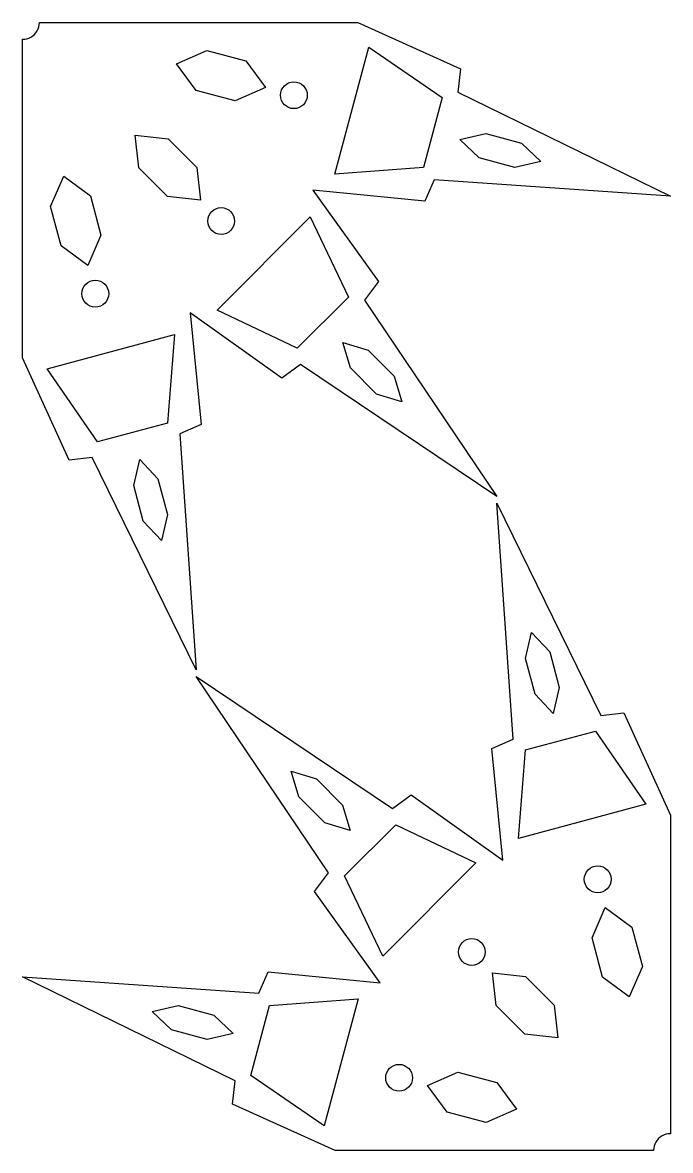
# Model space of a CAD drawing. Header units: metres. Extents: x 10 to 1208, y -2097 to -10.
import ezdxf

# ---------------------------------------------------------------- set-up
doc = ezdxf.new("R2010")
doc.units = ezdxf.units.M

msp = doc.modelspace()

# ---------------------------------------------------------------- linework, layer by layer
at = {"layer": 'CONTOUR'}
for points in [[(630, -10), (819.4, -95.84), (814.54, -138.76), (1207.75, -330.94), (771.13, -300.76), (753.88, -340.36), (546.94, -320), (668.04, -489.03), (642.37, -523.77), (886.81, -886.81), (523.77, -642.37), (489.03, -668.04), (320, -546.94), (340.36, -753.88), (300.76, -771.13), (330.94, -1207.75), (138.76, -814.54), (95.84, -819.4), (10, -630), (10, -41), (14.05, -40.73), (18.02, -39.94), (21.86, -38.64), (25.5, -36.85), (28.87, -34.59), (31.92, -31.92), (34.59, -28.87), (36.85, -25.5), (38.64, -21.86), (39.94, -18.02), (40.73, -14.05), (41, -10)], [(587.75, -2096.56), (398.35, -2010.73), (403.21, -1967.8), (10, -1775.62), (446.62, -1805.8), (463.87, -1766.2), (670.81, -1786.56), (549.71, -1617.53), (575.38, -1582.79), (330.94, -1219.75), (693.97, -1464.19), (728.71, -1438.52), (897.75, -1559.62), (877.38, -1352.68), (916.99, -1335.43), (886.81, -898.81), (1078.99, -1292.03), (1121.91, -1287.16), (1207.75, -1476.56), (1207.75, -2065.56), (1203.7, -2065.83), (1199.72, -2066.62), (1195.88, -2067.92), (1192.25, -2069.71), (1188.88, -2071.97), (1185.83, -2074.64), (1183.15, -2077.69), (1180.9, -2081.06), (1179.11, -2084.7), (1177.8, -2088.54), (1177.01, -2092.51), (1176.75, -2096.56)]]:
    msp.add_lwpolyline(points, close=True, dxfattribs=at)
at = {"layer": 'HOLES'}
for points in [[(294.47, -86.22), (350.47, -61.67), (422.93, -81.08), (459.16, -130.35), (403.15, -154.91), (330.69, -135.49)], [(650.37, -55.53), (785.91, -148.58), (751.24, -277.94), (587.34, -290.75)], [(218.24, -218.24), (279.02, -224.98), (332.07, -278.03), (338.8, -338.8), (278.03, -332.07), (224.98, -279.02)], [(818.48, -226.63), (866.41, -215.46), (932.28, -233.11), (968.2, -266.75), (920.27, -277.92), (854.4, -260.27)], [(86.22, -294.47), (135.49, -330.69), (154.91, -403.15), (130.35, -459.16), (81.08, -422.93), (61.67, -350.47)], [(541.81, -369.62), (612.67, -517.96), (517.96, -612.67), (369.62, -541.81)], [(290.75, -587.34), (277.94, -751.24), (148.58, -785.91), (55.53, -650.37)], [(601.85, -601.85), (648.94, -616.13), (697.17, -664.36), (711.45, -711.45), (664.36, -697.17), (616.13, -648.94)], [(226.63, -818.48), (260.27, -854.4), (277.92, -920.27), (266.75, -968.2), (233.11, -932.28), (215.46, -866.41)], [(991.12, -1288.08), (957.48, -1252.16), (939.82, -1186.29), (951, -1138.36), (984.64, -1174.28), (1002.29, -1240.16)], [(927, -1519.22), (939.8, -1355.32), (1069.17, -1320.65), (1162.21, -1456.19)], [(615.9, -1504.71), (568.81, -1490.43), (520.58, -1442.2), (506.3, -1395.11), (553.39, -1409.4), (601.61, -1457.62)], [(675.94, -1736.94), (605.08, -1588.6), (699.79, -1493.89), (848.13, -1564.75)], [(1131.53, -1812.1), (1082.26, -1775.87), (1062.84, -1703.41), (1087.4, -1647.4), (1136.66, -1683.63), (1156.08, -1756.09)], [(999.51, -1888.32), (938.73, -1881.58), (885.68, -1828.53), (878.94, -1767.76), (939.72, -1774.49), (992.77, -1827.54)], [(399.27, -1879.93), (351.34, -1891.1), (285.47, -1873.45), (249.55, -1839.81), (297.47, -1828.64), (363.35, -1846.29)], [(567.38, -2051.03), (431.84, -1957.99), (466.51, -1828.62), (630.41, -1815.81)], [(923.28, -2020.34), (867.28, -2044.89), (794.82, -2025.48), (758.59, -1976.21), (814.6, -1951.65), (887.06, -1971.07)]]:
    msp.add_lwpolyline(points, close=True, dxfattribs=at)
for centre in [(511.56, -144.39), (377.17, -377.17), (144.39, -511.56), (1073.36, -1595), (840.58, -1729.4), (706.19, -1962.17)]:
    msp.add_circle(centre, 24.8, dxfattribs=at)

doc.saveas('drawing.dxf')
